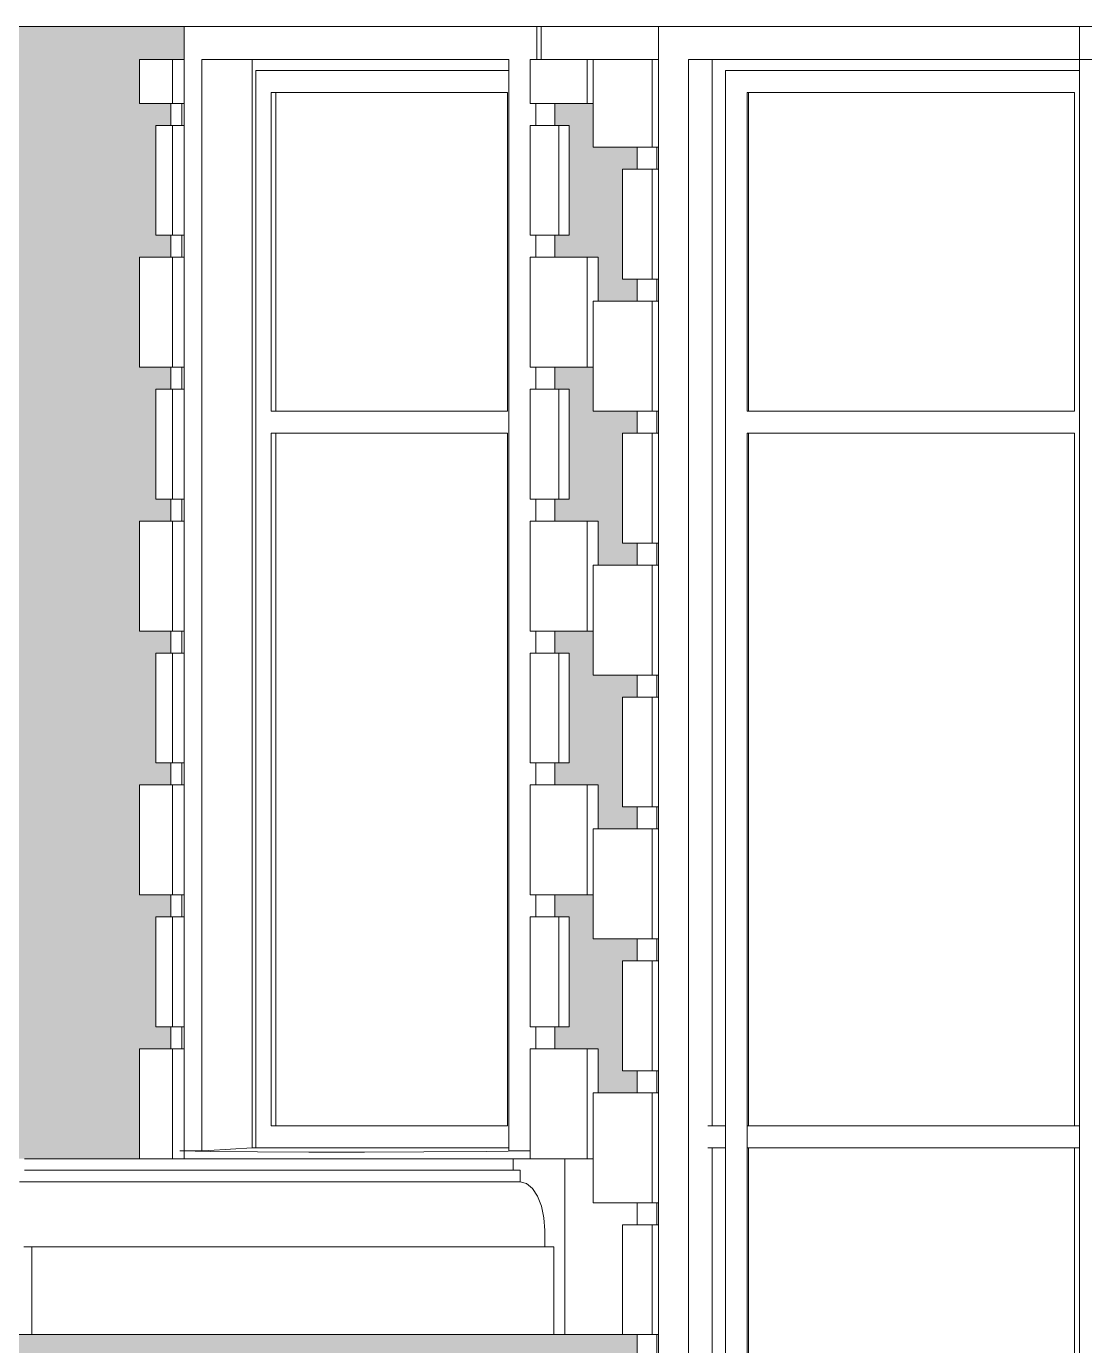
# Model space of a CAD drawing. Header units: millimetres. Extents: x 1177761 to 1329492, y 746793 to 827002.
# Drawn here: x 1191743 to 1194151, y 812000 to 815000 of the extents above; entities that cross this region are included whole.
import ezdxf

# ---------------------------------------------------------------- set-up
doc = ezdxf.new("R2010")
doc.units = ezdxf.units.MM
doc.layers.add('wall', color=5, linetype='Continuous', lineweight=30)

msp = doc.modelspace()

# ---------------------------------------------------------------- hatches: boundary and pattern name
at = {"layer": 'wall', "lineweight": 20, "ltscale": 2}
h = msp.add_hatch(dxfattribs=at)
h.set_pattern_fill('AR18', color=251, scale=20, style=0)
h.set_pattern_definition([(0, (-270908.16, 1431884.34), (100, 64), [192.5, -7.5]), (0, (-271008.16, 1431891.84), (100, 64), [192.5, -7.5]), (90, (-270908.16, 1431884.34), (-100, 64), [-71.5, 56.5]), (90, (-270915.66, 1431884.34), (-100, 64), [-71.5, 56.5])])
h.paths.add_polyline_path([(1196956.4, 814074.8), (1196993.9, 814074.8), (1196993.9, 814124.8), (1196856.4, 814124.8), (1196856.4, 814374.8), (1196993.9, 814374.8), (1196993.9, 814424.8), (1196956.4, 814424.8), (1196956.4, 814674.8), (1196993.9, 814674.8), (1196993.9, 814724.8), (1196856.4, 814724.8), (1196856.4, 814924.8), (1197106.2, 814924.8), (1197106.2, 814999.8), (1196331.3, 814999.8), (1196331.3, 814924.8), (1196357, 814924.8), (1196432.2, 814924.8), (1196432.2, 814824.8), (1196360.5, 814824.8), (1196360.5, 814774.8), (1196394.6, 814774.8), (1196394.6, 814524.8), (1196360.5, 814524.8), (1196360.5, 814474.8), (1196432.2, 814474.8), (1196432.2, 814224.8), (1196360.5, 814224.8), (1196360.5, 814174.8), (1196394.6, 814174.8), (1196394.6, 813924.8), (1196360.5, 813924.8), (1196360.5, 813874.8), (1196432.2, 813874.8), (1196432.2, 813624.8), (1196360.5, 813624.8), (1196360.5, 813574.8), (1196394.6, 813574.8), (1196394.6, 813324.8), (1196360.5, 813324.8), (1196360.5, 813274.8), (1196432.2, 813274.8), (1196432.2, 813024.8), (1196360.5, 813024.8), (1196360.5, 812974.8), (1196394.6, 812974.8), (1196394.6, 812724.8), (1196360.5, 812724.8), (1196360.5, 812674.8), (1196432.2, 812674.8), (1196432.2, 812424.8), (1196434.1, 812424.8), (1196464.1, 812424.8), (1196493.2, 812424.8), (1196521.4, 812424.8), (1196548.8, 812424.8), (1196575.2, 812424.8), (1196600.7, 812424.8), (1196625.3, 812424.8), (1196649, 812424.8), (1196671.7, 812424.8), (1196693.5, 812424.8), (1196714.3, 812424.8), (1196734.2, 812424.8), (1196753.1, 812424.8), (1196771, 812424.8), (1196787.9, 812424.8), (1196803.9, 812424.8), (1196818.8, 812424.8), (1196832.7, 812424.8), (1196845.6, 812424.8), (1196856.4, 812424.8), (1196856.4, 812574.8), (1196993.9, 812574.8), (1196993.9, 812624.8), (1196956.4, 812624.8), (1196956.4, 812874.8), (1196993.9, 812874.8), (1196993.9, 812924.8), (1196856.4, 812924.8), (1196856.4, 813174.8), (1196993.9, 813174.8), (1196993.9, 813224.8), (1196956.4, 813224.8), (1196956.4, 813474.8), (1196993.9, 813474.8), (1196993.9, 813524.8), (1196856.4, 813524.8), (1196856.4, 813774.8), (1196993.9, 813774.8), (1196993.9, 813824.8), (1196956.4, 813824.8)])
h.paths.add_polyline_path([(1196856.4, 811974.8), (1196993.9, 811974.8), (1196993.9, 812024.8), (1196956.4, 812024.8), (1196636.5, 812024.8), (1195955, 812024.8, -0.044288), (1195822.7, 811727.8), (1196856.4, 811727.8)])
h.paths.add_polyline_path([(1195955, 812024.8), (1195488.4, 812024.8), (1195463.4, 812024.8), (1195299.4, 812024.8), (1195299.4, 811974.8), (1195400.1, 811974.8), (1195400.1, 811727.8), (1195822.7, 811727.8, 0.044288)])
h.paths.add_polyline_path([(1195454.2, 813574.8), (1195478.3, 813574.8), (1195487.4, 813574.8), (1195487.4, 813624.8), (1195413.4, 813624.8), (1195400.1, 813624.8), (1195400.1, 813524.8), (1195299.4, 813524.8), (1195299.4, 813474.8), (1195333, 813474.8), (1195333, 813224.8), (1195299.4, 813224.8), (1195299.4, 813174.8), (1195388.3, 813174.8), (1195388.3, 813274.8), (1195413.4, 813274.8), (1195487.4, 813274.8), (1195487.4, 813324.8), (1195478.3, 813324.8), (1195454.2, 813324.8)])
h.paths.add_polyline_path([(1195454.2, 812974.8), (1195478.3, 812974.8), (1195487.4, 812974.8), (1195487.4, 813024.8), (1195413.4, 813024.8), (1195400.1, 813024.8), (1195400.1, 812924.8), (1195299.4, 812924.8), (1195299.4, 812874.8), (1195333, 812874.8), (1195333, 812624.8), (1195299.4, 812624.8), (1195299.4, 812574.8), (1195388.3, 812574.8), (1195388.3, 812674.8), (1195413.4, 812674.8), (1195487.4, 812674.8), (1195487.4, 812724.8), (1195478.3, 812724.8), (1195454.2, 812724.8)])
h.paths.add_polyline_path([(1195454.2, 814174.8), (1195478.3, 814174.8), (1195487.4, 814174.8), (1195487.4, 814224.8), (1195413.4, 814224.8), (1195400.1, 814224.8), (1195400.1, 814124.8), (1195299.4, 814124.8), (1195299.4, 814074.8), (1195333, 814074.8), (1195333, 813824.8), (1195299.4, 813824.8), (1195299.4, 813774.8), (1195388.3, 813774.8), (1195388.3, 813874.8), (1195413.4, 813874.8), (1195487.4, 813874.8), (1195487.4, 813924.8), (1195478.3, 813924.8), (1195454.2, 813924.8)])
h.paths.add_polyline_path([(1195454.2, 814774.8), (1195478.3, 814774.8), (1195487.4, 814774.8), (1195487.4, 814824.8), (1195413.4, 814824.8), (1195400.1, 814824.8), (1195400.1, 814724.8), (1195299.4, 814724.8), (1195299.4, 814674.8), (1195333, 814674.8), (1195333, 814424.8), (1195299.4, 814424.8), (1195299.4, 814374.8), (1195388.3, 814374.8), (1195388.3, 814474.8), (1195413.4, 814474.8), (1195487.4, 814474.8), (1195487.4, 814524.8), (1195478.3, 814524.8), (1195454.2, 814524.8)])
h.paths.add_polyline_path([(1193099.4, 814674.8), (1193132.9, 814674.8), (1193132.9, 814724.8), (1193032.2, 814724.8), (1193032.2, 814824.8), (1193019, 814824.8), (1192945, 814824.8), (1192945, 814774.8), (1192954.1, 814774.8), (1192978.2, 814774.8), (1192978.2, 814524.8), (1192954.1, 814524.8), (1192945, 814524.8), (1192945, 814474.8), (1193019, 814474.8), (1193044, 814474.8), (1193044, 814374.8), (1193132.9, 814374.8), (1193132.9, 814424.8), (1193099.4, 814424.8)])
h.paths.add_polyline_path([(1193099.4, 814074.8), (1193132.9, 814074.8), (1193132.9, 814124.8), (1193032.2, 814124.8), (1193032.2, 814224.8), (1193019, 814224.8), (1192945, 814224.8), (1192945, 814174.8), (1192954.1, 814174.8), (1192978.2, 814174.8), (1192978.2, 813924.8), (1192954.1, 813924.8), (1192945, 813924.8), (1192945, 813874.8), (1193019, 813874.8), (1193044, 813874.8), (1193044, 813774.8), (1193132.9, 813774.8), (1193132.9, 813824.8), (1193099.4, 813824.8)])
h.paths.add_polyline_path([(1193099.4, 813474.8), (1193132.9, 813474.8), (1193132.9, 813524.8), (1193032.2, 813524.8), (1193032.2, 813624.8), (1193019, 813624.8), (1192945, 813624.8), (1192945, 813574.8), (1192954.1, 813574.8), (1192978.2, 813574.8), (1192978.2, 813324.8), (1192954.1, 813324.8), (1192945, 813324.8), (1192945, 813274.8), (1193019, 813274.8), (1193044, 813274.8), (1193044, 813174.8), (1193132.9, 813174.8), (1193132.9, 813224.8), (1193099.4, 813224.8)])
h.paths.add_polyline_path([(1193099.4, 812874.8), (1193132.9, 812874.8), (1193132.9, 812924.8), (1193032.2, 812924.8), (1193032.2, 813024.8), (1193019, 813024.8), (1192945, 813024.8), (1192945, 812974.8), (1192954.1, 812974.8), (1192978.2, 812974.8), (1192978.2, 812724.8), (1192954.1, 812724.8), (1192945, 812724.8), (1192945, 812674.8), (1193019, 812674.8), (1193044, 812674.8), (1193044, 812574.8), (1193132.9, 812574.8), (1193132.9, 812624.8), (1193099.4, 812624.8)])
h.paths.add_polyline_path([(1192071.9, 812724.8), (1192037.7, 812724.8), (1192037.7, 812974.8), (1192071.9, 812974.8), (1192071.9, 813024.8), (1192000.2, 813024.8), (1192000.2, 813274.8), (1192071.9, 813274.8), (1192071.9, 813324.8), (1192037.7, 813324.8), (1192037.7, 813574.8), (1192071.9, 813574.8), (1192071.9, 813624.8), (1192000.2, 813624.8), (1192000.2, 813874.8), (1192071.9, 813874.8), (1192071.9, 813924.8), (1192037.7, 813924.8), (1192037.7, 814174.8), (1192071.9, 814174.8), (1192071.9, 814224.8), (1192000.2, 814224.8), (1192000.2, 814474.8), (1192071.9, 814474.8), (1192071.9, 814524.8), (1192037.7, 814524.8), (1192037.7, 814774.8), (1192071.9, 814774.8), (1192071.9, 814824.8), (1192000.2, 814824.8), (1192000.2, 814924.8), (1192075.3, 814924.8), (1192101.6, 814924.8), (1192101.6, 814999.7), (1192072.2, 814999.7), (1192043.1, 814999.7), (1192014.9, 814999.7), (1191987.4, 814999.7), (1191960.8, 814999.7), (1191935.1, 814999.7), (1191910.2, 814999.7), (1191910.2, 814999.8), (1191326, 814999.8), (1191326, 814974.9), (1191326, 814924.8), (1191576.2, 814924.8), (1191576.2, 814724.8), (1191438.7, 814724.8), (1191438.7, 814674.8), (1191476.2, 814674.8), (1191476.2, 814424.8), (1191438.7, 814424.8), (1191438.7, 814374.8), (1191576.2, 814374.8), (1191576.2, 814124.8), (1191438.7, 814124.8), (1191438.7, 814074.8), (1191476.2, 814074.8), (1191476.2, 813824.8), (1191438.7, 813824.8), (1191438.7, 813774.8), (1191576.2, 813774.8), (1191576.2, 813524.8), (1191438.7, 813524.8), (1191438.7, 813474.8), (1191476.2, 813474.8), (1191476.2, 813224.8), (1191438.7, 813224.8), (1191438.7, 813174.8), (1191576.2, 813174.8), (1191576.2, 812924.8), (1191438.7, 812924.8), (1191438.7, 812874.8), (1191476.2, 812874.8), (1191476.2, 812624.8), (1191438.7, 812624.8), (1191438.7, 812574.8), (1191576.2, 812574.8), (1191576.2, 812424.8), (1191586.7, 812424.8), (1191599.6, 812424.8), (1191613.6, 812424.8), (1191628.5, 812424.8), (1191644.4, 812424.8), (1191661.3, 812424.8), (1191679.3, 812424.8), (1191698.1, 812424.8), (1191718, 812424.8), (1191738.8, 812424.8), (1191760.6, 812424.8), (1191783.4, 812424.8), (1191807, 812424.8), (1191831.6, 812424.8), (1191857.2, 812424.8), (1191883.6, 812424.8), (1191910.9, 812424.8), (1191939.1, 812424.8), (1191968.3, 812424.8), (1192000.2, 812424.8), (1192000.2, 812674.8), (1192071.9, 812674.8)])
h.paths.add_polyline_path([(1192476.2, 812024.8), (1191755.6, 812024.8), (1191476.2, 812024.8), (1191438.7, 812024.8), (1191438.7, 811974.8), (1191576.2, 811974.8), (1191576.2, 811727.8), (1192608.5, 811727.8, -0.044288)])
h.paths.add_polyline_path([(1193032.2, 811974.8), (1193132.9, 811974.8), (1193132.9, 812024.8), (1192968.1, 812024.8), (1192943.1, 812024.8), (1192476.2, 812024.8, 0.044288), (1192608.5, 811727.8), (1193032.2, 811727.8)])

# ---------------------------------------------------------------- linework, layer by layer
at = {"layer": 'wall', "color": 250, "lineweight": 20, "ltscale": 50}
for p, q in [((1191910.2, 814999.7), (1191935.1, 814999.7)), ((1191935.1, 814999.7), (1191960.8, 814999.7)), ((1191960.8, 814999.7), (1191987.4, 814999.7)), ((1191987.4, 814999.7), (1192014.9, 814999.7)), ((1192014.9, 814999.7), (1192043.1, 814999.7)), ((1192043.1, 814999.7), (1192072.2, 814999.7)), ((1192072.2, 814999.7), (1192102.1, 814999.7)), ((1192101.6, 814924.8), (1192101.6, 814999.7)), ((1192102.1, 814999.7), (1192132.8, 814999.7)), ((1192132.8, 814999.7), (1192164.3, 814999.7)), ((1192164.3, 814999.7), (1192196.6, 814999.7)), ((1192196.6, 814999.7), (1192229.6, 814999.7)), ((1192229.6, 814999.7), (1192263.4, 814999.7)), ((1192263.4, 814999.7), (1192297.9, 814999.7)), ((1192297.9, 814999.7), (1192333.1, 814999.7)), ((1192333.1, 814999.7), (1192369.1, 814999.7)), ((1192369.1, 814999.7), (1192405.7, 814999.7)), ((1192405.7, 814999.7), (1192443.1, 814999.7)), ((1192443.1, 814999.7), (1192481.1, 814999.7)), ((1192481.1, 814999.7), (1192519.7, 814999.7)), ((1192519.7, 814999.7), (1192559, 814999.7)), ((1192559, 814999.7), (1192598.9, 814999.7)), ((1192598.9, 814999.7), (1192639.5, 814999.7)), ((1192639.5, 814999.7), (1192680.6, 814999.7)), ((1192680.6, 814999.7), (1192722.3, 814999.7)), ((1192722.3, 814999.7), (1192764.6, 814999.7)), ((1192764.6, 814999.7), (1192807.4, 814999.7)), ((1192807.4, 814999.7), (1192850.7, 814999.7)), ((1192850.7, 814999.7), (1192894.6, 814999.7)), ((1192894.6, 814999.7), (1192939, 814999.7)), ((1192904, 814999.7), (1192904, 814924.8)), ((1192914, 814999.7), (1192914, 814924.8)), ((1192939, 814999.7), (1192983.8, 814999.7)), ((1192983.8, 814999.7), (1193029.1, 814999.7)), ((1193029.1, 814999.7), (1193074.9, 814999.7)), ((1193180.9, 814999.8), (1193263.3, 814999.8)), ((1193180.9, 811743.6), (1193180.9, 814999.8)), ((1193263.3, 814999.8), (1193429.9, 814999.8)), ((1193429.9, 814999.8), (1193600.4, 814999.8)), ((1193600.4, 814999.8), (1193774.1, 814999.8)), ((1193774.1, 814999.8), (1193950, 814999.8)), ((1193950, 814999.8), (1194127.3, 814999.8)), ((1194127.3, 814999.8), (1194293, 814999.8)), ((1194139.3, 811743.6), (1194139.3, 814999.8)), ((1192000.2, 814824.8), (1192000.2, 814924.8)), ((1192075.3, 814924.8), (1192000.2, 814924.8)), ((1192075.3, 814824.8), (1192075.3, 814924.8)), ((1192101.7, 814924.8), (1192075.3, 814924.8)), ((1192170.9, 814924.8), (1192142.5, 814924.8)), ((1192142.5, 814924.8), (1192142.5, 812442.8)), ((1192277.5, 814924.8), (1192170.9, 814924.8)), ((1192256.7, 812449.8), (1192256.7, 814924.8)), ((1192393.8, 814924.8), (1192277.5, 814924.8)), ((1192519.5, 814924.8), (1192393.8, 814924.8)), ((1192653.9, 814924.8), (1192519.5, 814924.8)), ((1192796.1, 814924.8), (1192653.9, 814924.8)), ((1192840.4, 814924.8), (1192796.1, 814924.8)), ((1192840.4, 812442.8), (1192840.4, 814924.8)), ((1192889.2, 814824.8), (1192889.2, 814924.8)), ((1192889.2, 814924.8), (1193019, 814924.8)), ((1193019, 814824.8), (1193019, 814924.8)), ((1193019, 814924.8), (1193032.2, 814924.8)), ((1193032.2, 814724.8), (1193032.2, 814924.8)), ((1193166.6, 814924.8), (1193032.2, 814924.8)), ((1193166.6, 814724.8), (1193166.6, 814924.8)), ((1193180.9, 814924.8), (1193166.6, 814924.8)), ((1193263.3, 814924.8), (1193249.6, 814924.8)), ((1193249.6, 814924.8), (1193249.6, 811742.7)), ((1193429.9, 814924.8), (1193263.3, 814924.8)), ((1193303.2, 812499.8), (1193303.2, 814924.8)), ((1193600.4, 814924.8), (1193429.9, 814924.8)), ((1193774.1, 814924.8), (1193600.4, 814924.8)), ((1193950, 814924.8), (1193774.1, 814924.8)), ((1194127.3, 814924.8), (1193950, 814924.8)), ((1194217.4, 814924.8), (1194127.3, 814924.8)), ((1192264.7, 812449.8), (1192264.7, 814899.8)), ((1192264.7, 814899.8), (1192840.4, 814899.8)), ((1193333.8, 811749.8), (1193333.8, 814899.8)), ((1193333.8, 814899.8), (1194139.3, 814899.8)), ((1192837.5, 814849.8), (1192300, 814849.8)), ((1192300, 814849.8), (1192300, 814124.8)), ((1192310.7, 814124.8), (1192310.7, 814849.8)), ((1192837.5, 814124.8), (1192837.5, 814849.8)), ((1194127.8, 814849.8), (1193382.8, 814849.8)), ((1193382.8, 814849.8), (1193382.8, 814124.8)), ((1193385.8, 814124.8), (1193385.8, 814849.8)), ((1194127.8, 814124.8), (1194127.8, 814849.8)), ((1192000.2, 814824.8), (1192075.3, 814824.8)), ((1192071.9, 814774.8), (1192071.9, 814824.8)), ((1192075.3, 814824.8), (1192097, 814824.8)), ((1192097, 814824.8), (1192101.7, 814824.8)), ((1192097, 814774.8), (1192097, 814824.8)), ((1193019, 814824.8), (1192889.2, 814824.8)), ((1192901.7, 814774.8), (1192901.7, 814824.8)), ((1192945, 814774.8), (1192945, 814824.8)), ((1193032.2, 814824.8), (1193019, 814824.8)), ((1192037.7, 814774.8), (1192075.3, 814774.8)), ((1192037.7, 814524.8), (1192037.7, 814774.8)), ((1192071.9, 814774.8), (1192097, 814774.8)), ((1192075.3, 814774.8), (1192097, 814774.8)), ((1192075.3, 814524.8), (1192075.3, 814774.8)), ((1192097, 814774.8), (1192101.7, 814774.8)), ((1192954.1, 814774.8), (1192889.2, 814774.8)), ((1192889.2, 814524.8), (1192889.2, 814774.8)), ((1192978.2, 814774.8), (1192954.1, 814774.8)), ((1192954.1, 814524.8), (1192954.1, 814774.8)), ((1193032.2, 814724.8), (1193166.6, 814724.8)), ((1193132.9, 814724.8), (1193177.7, 814724.8)), ((1193132.9, 814674.8), (1193132.9, 814724.8)), ((1193166.6, 814724.8), (1193177.7, 814724.8)), ((1193177.7, 814724.8), (1193180.9, 814724.8)), ((1193177.7, 814674.8), (1193177.7, 814724.8)), ((1193099.4, 814674.8), (1193166.6, 814674.8)), ((1193099.4, 814424.8), (1193099.4, 814674.8)), ((1193166.6, 814674.8), (1193180.9, 814674.8)), ((1193166.6, 814424.8), (1193166.6, 814674.8)), ((1192037.7, 814524.8), (1192075.3, 814524.8)), ((1192071.9, 814474.8), (1192071.9, 814524.8)), ((1192075.3, 814524.8), (1192097, 814524.8)), ((1192097, 814524.8), (1192101.7, 814524.8)), ((1192097, 814474.8), (1192097, 814524.8)), ((1192954.1, 814524.8), (1192889.2, 814524.8)), ((1192901.7, 814474.8), (1192901.7, 814524.8)), ((1192945, 814474.8), (1192945, 814524.8)), ((1192978.2, 814524.8), (1192954.1, 814524.8)), ((1192000.2, 814474.8), (1192075.3, 814474.8)), ((1192000.2, 814224.8), (1192000.2, 814474.8)), ((1192075.3, 814474.8), (1192097, 814474.8)), ((1192075.3, 814224.8), (1192075.3, 814474.8)), ((1192097, 814474.8), (1192101.7, 814474.8)), ((1193019, 814474.8), (1192889.2, 814474.8)), ((1192889.2, 814224.8), (1192889.2, 814474.8)), ((1193044, 814474.8), (1193019, 814474.8)), ((1193019, 814224.8), (1193019, 814474.8)), ((1193044, 814374.8), (1193044, 814474.8)), ((1193099.4, 814424.8), (1193166.6, 814424.8)), ((1193132.9, 814374.8), (1193132.9, 814424.8)), ((1193166.6, 814424.8), (1193180.9, 814424.8)), ((1193177.7, 814374.8), (1193177.7, 814424.8)), ((1193032.2, 814374.8), (1193166.6, 814374.8)), ((1193032.2, 814124.8), (1193032.2, 814374.8)), ((1193166.6, 814374.8), (1193177.7, 814374.8)), ((1193166.6, 814124.8), (1193166.6, 814374.8)), ((1193177.7, 814374.8), (1193180.9, 814374.8)), ((1192000.2, 814224.8), (1192075.3, 814224.8)), ((1192071.9, 814174.8), (1192071.9, 814224.8)), ((1192075.3, 814224.8), (1192097, 814224.8)), ((1192097, 814224.8), (1192101.7, 814224.8)), ((1192097, 814174.8), (1192097, 814224.8)), ((1193019, 814224.8), (1192889.2, 814224.8)), ((1192901.7, 814174.8), (1192901.7, 814224.8)), ((1192945, 814174.8), (1192945, 814224.8)), ((1193032.2, 814224.8), (1193019, 814224.8)), ((1192037.7, 814174.8), (1192075.3, 814174.8)), ((1192037.7, 813924.8), (1192037.7, 814174.8)), ((1192075.3, 814174.8), (1192097, 814174.8)), ((1192075.3, 813924.8), (1192075.3, 814174.8)), ((1192097, 814174.8), (1192101.7, 814174.8)), ((1192954.1, 814174.8), (1192889.2, 814174.8)), ((1192889.2, 813924.8), (1192889.2, 814174.8)), ((1192978.2, 814174.8), (1192954.1, 814174.8)), ((1192954.1, 813924.8), (1192954.1, 814174.8)), ((1192300, 814124.8), (1192837.5, 814124.8)), ((1193032.2, 814124.8), (1193166.6, 814124.8)), ((1193132.9, 814124.8), (1193177.7, 814124.8)), ((1193132.9, 814074.8), (1193132.9, 814124.8)), ((1193166.6, 814124.8), (1193177.7, 814124.8)), ((1193177.7, 814124.8), (1193180.9, 814124.8)), ((1193177.7, 814074.8), (1193177.7, 814124.8)), ((1193382.8, 814124.8), (1194127.8, 814124.8)), ((1192837.5, 814074.8), (1192300, 814074.8)), ((1192300, 814074.8), (1192300, 812499.8)), ((1192310.7, 812499.8), (1192310.7, 814074.8)), ((1192837.5, 812499.8), (1192837.5, 814074.8)), ((1193099.4, 814074.8), (1193166.6, 814074.8)), ((1193099.4, 813824.8), (1193099.4, 814074.8)), ((1193166.6, 814074.8), (1193180.9, 814074.8)), ((1193166.6, 813824.8), (1193166.6, 814074.8)), ((1194127.8, 814074.8), (1193382.8, 814074.8)), ((1193382.8, 814074.8), (1193382.8, 811799.8)), ((1193385.8, 812499.8), (1193385.8, 814074.8)), ((1194127.8, 812499.8), (1194127.8, 814074.8)), ((1192037.7, 813924.8), (1192075.3, 813924.8)), ((1192071.9, 813924.8), (1192097, 813924.8)), ((1192071.9, 813874.8), (1192071.9, 813924.8)), ((1192075.3, 813924.8), (1192097, 813924.8)), ((1192097, 813924.8), (1192101.7, 813924.8)), ((1192097, 813874.8), (1192097, 813924.8)), ((1192954.1, 813924.8), (1192889.2, 813924.8)), ((1192901.7, 813874.8), (1192901.7, 813924.8)), ((1192945, 813874.8), (1192945, 813924.8)), ((1192978.2, 813924.8), (1192954.1, 813924.8)), ((1192000.2, 813874.8), (1192075.3, 813874.8)), ((1192000.2, 813624.8), (1192000.2, 813874.8)), ((1192075.3, 813874.8), (1192097, 813874.8)), ((1192075.3, 813624.8), (1192075.3, 813874.8)), ((1192097, 813874.8), (1192101.7, 813874.8)), ((1193019, 813874.8), (1192889.2, 813874.8)), ((1192889.2, 813624.8), (1192889.2, 813874.8)), ((1193044, 813874.8), (1193019, 813874.8)), ((1193019, 813624.8), (1193019, 813874.8)), ((1193044, 813774.8), (1193044, 813874.8)), ((1193099.4, 813824.8), (1193166.6, 813824.8)), ((1193132.9, 813774.8), (1193132.9, 813824.8)), ((1193166.6, 813824.8), (1193180.9, 813824.8)), ((1193177.7, 813774.8), (1193177.7, 813824.8)), ((1193032.2, 813774.8), (1193166.6, 813774.8)), ((1193032.2, 813524.8), (1193032.2, 813774.8)), ((1193132.9, 813774.8), (1193177.7, 813774.8)), ((1193166.6, 813774.8), (1193177.7, 813774.8)), ((1193166.6, 813524.8), (1193166.6, 813774.8)), ((1193177.7, 813774.8), (1193180.9, 813774.8)), ((1192000.2, 813624.8), (1192075.3, 813624.8)), ((1192071.9, 813574.8), (1192071.9, 813624.8)), ((1192075.3, 813624.8), (1192097, 813624.8)), ((1192097, 813624.8), (1192101.7, 813624.8)), ((1192097, 813574.8), (1192097, 813624.8)), ((1193019, 813624.8), (1192889.2, 813624.8)), ((1192901.7, 813574.8), (1192901.7, 813624.8)), ((1192945, 813574.8), (1192945, 813624.8)), ((1193032.2, 813624.8), (1193019, 813624.8)), ((1192037.7, 813574.8), (1192075.3, 813574.8)), ((1192037.7, 813324.8), (1192037.7, 813574.8)), ((1192075.3, 813574.8), (1192097, 813574.8)), ((1192075.3, 813324.8), (1192075.3, 813574.8)), ((1192097, 813574.8), (1192101.7, 813574.8)), ((1192954.1, 813574.8), (1192889.2, 813574.8)), ((1192889.2, 813324.8), (1192889.2, 813574.8)), ((1192978.2, 813574.8), (1192954.1, 813574.8)), ((1192954.1, 813324.8), (1192954.1, 813574.8)), ((1193032.2, 813524.8), (1193166.6, 813524.8)), ((1193132.9, 813474.8), (1193132.9, 813524.8)), ((1193166.6, 813524.8), (1193177.7, 813524.8)), ((1193177.7, 813524.8), (1193180.9, 813524.8)), ((1193177.7, 813474.8), (1193177.7, 813524.8)), ((1193099.4, 813474.8), (1193166.6, 813474.8)), ((1193099.4, 813224.8), (1193099.4, 813474.8)), ((1193166.6, 813474.8), (1193180.9, 813474.8)), ((1193166.6, 813224.8), (1193166.6, 813474.8)), ((1192037.7, 813324.8), (1192075.3, 813324.8)), ((1192071.9, 813324.8), (1192097, 813324.8)), ((1192071.9, 813274.8), (1192071.9, 813324.8)), ((1192075.3, 813324.8), (1192097, 813324.8)), ((1192097, 813324.8), (1192101.7, 813324.8)), ((1192097, 813274.8), (1192097, 813324.8)), ((1192954.1, 813324.8), (1192889.2, 813324.8)), ((1192901.7, 813274.8), (1192901.7, 813324.8)), ((1192945, 813274.8), (1192945, 813324.8)), ((1192978.2, 813324.8), (1192954.1, 813324.8)), ((1192000.2, 813274.8), (1192075.3, 813274.8)), ((1192000.2, 813024.8), (1192000.2, 813274.8)), ((1192071.9, 813274.8), (1192097, 813274.8)), ((1192075.3, 813274.8), (1192097, 813274.8)), ((1192075.3, 813024.8), (1192075.3, 813274.8)), ((1192097, 813274.8), (1192101.7, 813274.8)), ((1193019, 813274.8), (1192889.2, 813274.8)), ((1192889.2, 813024.8), (1192889.2, 813274.8)), ((1193044, 813274.8), (1193019, 813274.8)), ((1193019, 813024.8), (1193019, 813274.8)), ((1193044, 813174.8), (1193044, 813274.8)), ((1193099.4, 813224.8), (1193166.6, 813224.8)), ((1193132.9, 813174.8), (1193132.9, 813224.8)), ((1193166.6, 813224.8), (1193180.9, 813224.8)), ((1193177.7, 813174.8), (1193177.7, 813224.8)), ((1193032.2, 813174.8), (1193166.6, 813174.8)), ((1193032.2, 812924.8), (1193032.2, 813174.8)), ((1193166.6, 813174.8), (1193177.7, 813174.8)), ((1193166.6, 812924.8), (1193166.6, 813174.8)), ((1193177.7, 813174.8), (1193180.9, 813174.8)), ((1192000.2, 813024.8), (1192075.3, 813024.8)), ((1192071.9, 812974.8), (1192071.9, 813024.8)), ((1192075.3, 813024.8), (1192097, 813024.8)), ((1192097, 813024.8), (1192101.7, 813024.8)), ((1192097, 812974.8), (1192097, 813024.8)), ((1193019, 813024.8), (1192889.2, 813024.8)), ((1192901.7, 812974.8), (1192901.7, 813024.8)), ((1192945, 812974.8), (1192945, 813024.8)), ((1193032.2, 813024.8), (1193019, 813024.8)), ((1192037.7, 812974.8), (1192075.3, 812974.8)), ((1192037.7, 812724.8), (1192037.7, 812974.8)), ((1192075.3, 812974.8), (1192097, 812974.8)), ((1192075.3, 812724.8), (1192075.3, 812974.8)), ((1192097, 812974.8), (1192101.7, 812974.8)), ((1192954.1, 812974.8), (1192889.2, 812974.8)), ((1192889.2, 812724.8), (1192889.2, 812974.8)), ((1192978.2, 812974.8), (1192954.1, 812974.8)), ((1192954.1, 812724.8), (1192954.1, 812974.8)), ((1193032.2, 812924.8), (1193166.6, 812924.8)), ((1193132.9, 812924.8), (1193177.7, 812924.8)), ((1193132.9, 812874.8), (1193132.9, 812924.8)), ((1193166.6, 812924.8), (1193177.7, 812924.8)), ((1193177.7, 812924.8), (1193180.9, 812924.8)), ((1193177.7, 812874.8), (1193177.7, 812924.8)), ((1193099.4, 812874.8), (1193166.6, 812874.8)), ((1193099.4, 812624.8), (1193099.4, 812874.8)), ((1193166.6, 812874.8), (1193180.9, 812874.8)), ((1193166.6, 812624.8), (1193166.6, 812874.8)), ((1192037.7, 812724.8), (1192075.3, 812724.8)), ((1192071.9, 812674.8), (1192071.9, 812724.8)), ((1192075.3, 812724.8), (1192097, 812724.8)), ((1192097, 812724.8), (1192101.7, 812724.8)), ((1192097, 812674.8), (1192097, 812724.8)), ((1192954.1, 812724.8), (1192889.2, 812724.8)), ((1192901.7, 812674.8), (1192901.7, 812724.8)), ((1192945, 812674.8), (1192945, 812724.8)), ((1192978.2, 812724.8), (1192954.1, 812724.8)), ((1192000.2, 812674.8), (1192075.3, 812674.8)), ((1192000.2, 812424.8), (1192000.2, 812674.8)), ((1192071.9, 812674.8), (1192097, 812674.8)), ((1192075.3, 812674.8), (1192097, 812674.8)), ((1192075.3, 812424.8), (1192075.3, 812674.8)), ((1192097, 812674.8), (1192101.7, 812674.8)), ((1193019, 812674.8), (1192889.2, 812674.8)), ((1192889.2, 812424.8), (1192889.2, 812674.8)), ((1193044, 812674.8), (1193019, 812674.8)), ((1193019, 812424.8), (1193019, 812674.8)), ((1193044, 812574.8), (1193044, 812674.8)), ((1193099.4, 812624.8), (1193166.6, 812624.8)), ((1193132.9, 812574.8), (1193132.9, 812624.8)), ((1193166.6, 812624.8), (1193180.9, 812624.8)), ((1193177.7, 812574.8), (1193177.7, 812624.8)), ((1193032.2, 812574.8), (1193166.6, 812574.8)), ((1193032.2, 812324.8), (1193032.2, 812574.8)), ((1193166.6, 812574.8), (1193177.7, 812574.8)), ((1193166.6, 812324.8), (1193166.6, 812574.8)), ((1193177.7, 812574.8), (1193180.9, 812574.8)), ((1192300, 812499.8), (1192837.5, 812499.8)), ((1193333.8, 812499.8), (1193293.6, 812499.8)), ((1194139.3, 812499.8), (1193383, 812499.8)), ((1192092.3, 812443.1), (1192099.5, 812443.5)), ((1192161.9, 812441.6), (1192092.3, 812443.1)), ((1192101.7, 812443.6), (1192142.5, 812442.8)), ((1192142.5, 812442.8), (1192158.3, 812443.8)), ((1192158.3, 812443.8), (1192256.7, 812449.8)), ((1192268.9, 812440.3), (1192161.9, 812441.6)), ((1192256.7, 812449.8), (1192264.7, 812449.8)), ((1192840.4, 812449.8), (1192264.7, 812449.8)), ((1192385.8, 812439.6), (1192268.9, 812440.3)), ((1192512, 812439.6), (1192385.8, 812439.6)), ((1192646.9, 812440.3), (1192512, 812439.6)), ((1192789.9, 812441.6), (1192646.9, 812440.3)), ((1192889.2, 812442.9), (1192789.9, 812441.6)), ((1192840.4, 812442.8), (1192889.2, 812443.4)), ((1193333.8, 812449.8), (1193293.6, 812449.8)), ((1193303.2, 811749.8), (1193303.2, 812449.8)), ((1194139.3, 812449.8), (1193383, 812449.8)), ((1193385.8, 811799.8), (1193385.8, 812449.8)), ((1194127.8, 811799.8), (1194127.8, 812449.8)), ((1191738.8, 812424.8), (1191760.6, 812424.8)), ((1191760.6, 812424.8), (1191783.4, 812424.8)), ((1191783.4, 812424.8), (1191807, 812424.8)), ((1191807, 812424.8), (1191831.6, 812424.8)), ((1191831.6, 812424.8), (1191857.2, 812424.8)), ((1191857.2, 812424.8), (1191883.6, 812424.8)), ((1191883.6, 812424.8), (1191910.9, 812424.8)), ((1191910.9, 812424.8), (1191939.1, 812424.8)), ((1191939.1, 812424.8), (1191968.3, 812424.8)), ((1191968.3, 812424.8), (1191998.2, 812424.8)), ((1191998.2, 812424.8), (1192029.1, 812424.8)), ((1192029.1, 812424.8), (1192060.7, 812424.8)), ((1192060.7, 812424.8), (1192093.2, 812424.8)), ((1192093.2, 812424.8), (1192126.6, 812424.8)), ((1192126.6, 812424.8), (1192160.7, 812424.8)), ((1192160.7, 812424.8), (1192195.6, 812424.8)), ((1192195.6, 812424.8), (1192231.3, 812424.8)), ((1192231.3, 812424.8), (1192267.8, 812424.8)), ((1192267.8, 812424.8), (1192305, 812424.8)), ((1192305, 812424.8), (1192343, 812424.8)), ((1192343, 812424.8), (1192381.7, 812424.8)), ((1192381.7, 812424.8), (1192421.1, 812424.8)), ((1192421.1, 812424.8), (1192461.2, 812424.8)), ((1192461.2, 812424.8), (1192501.9, 812424.8)), ((1192501.9, 812424.8), (1192543.4, 812424.8)), ((1192543.4, 812424.8), (1192585.4, 812424.8)), ((1192585.4, 812424.8), (1192628.1, 812424.8)), ((1192628.1, 812424.8), (1192671.5, 812424.8)), ((1192671.5, 812424.8), (1192715.4, 812424.8)), ((1192715.4, 812424.8), (1192759.9, 812424.8)), ((1192759.9, 812424.8), (1192804.9, 812424.8)), ((1192804.9, 812424.8), (1192850.5, 812424.8)), ((1192893, 812424.8), (1192850.5, 812424.8)), ((1192850.5, 812424.8), (1192850.5, 812398.5)), ((1193019, 812424.8), (1192893, 812424.8)), ((1192968.1, 812024.8), (1192968.1, 812424.8)), ((1193032.2, 812424.8), (1193019, 812424.8)), ((1191727.6, 812372.2), (1191747.2, 812372.2)), ((1191738.8, 812398.5), (1191760.6, 812398.5)), ((1191747.2, 812372.2), (1191767.8, 812372.2)), ((1191760.6, 812398.5), (1191783.4, 812398.5)), ((1191767.8, 812372.2), (1191789.3, 812372.2)), ((1191783.4, 812398.5), (1191807, 812398.5)), ((1191789.3, 812372.2), (1191811.8, 812372.2)), ((1191807, 812398.5), (1191831.6, 812398.5)), ((1191811.8, 812372.2), (1191835.2, 812372.2)), ((1191831.6, 812398.5), (1191857.2, 812398.5)), ((1191835.2, 812372.2), (1191859.5, 812372.2)), ((1191857.2, 812398.5), (1191883.6, 812398.5)), ((1191859.5, 812372.2), (1191884.7, 812372.2)), ((1191883.6, 812398.5), (1191910.9, 812398.5)), ((1191884.7, 812372.2), (1191910.8, 812372.2)), ((1191910.8, 812372.2), (1191937.8, 812372.2)), ((1191910.9, 812398.5), (1191939.1, 812398.5)), ((1191937.8, 812372.2), (1191965.7, 812372.2)), ((1191939.1, 812398.5), (1191968.3, 812398.5)), ((1191965.7, 812372.2), (1191994.5, 812372.2)), ((1191968.3, 812398.5), (1191998.2, 812398.5)), ((1191994.5, 812372.2), (1192024.1, 812372.2)), ((1191998.2, 812398.5), (1192029.1, 812398.5)), ((1192024.1, 812372.2), (1192054.6, 812372.2)), ((1192029.1, 812398.5), (1192060.7, 812398.5)), ((1192054.6, 812372.2), (1192085.9, 812372.2)), ((1192060.7, 812398.5), (1192093.2, 812398.5)), ((1192085.9, 812372.2), (1192118, 812372.2)), ((1192093.2, 812398.5), (1192126.6, 812398.5)), ((1192118, 812372.2), (1192151, 812372.2)), ((1192126.6, 812398.5), (1192160.7, 812398.5)), ((1192151, 812372.2), (1192184.7, 812372.2)), ((1192160.7, 812398.5), (1192195.6, 812398.5)), ((1192184.7, 812372.2), (1192219.2, 812372.2)), ((1192195.6, 812398.5), (1192231.3, 812398.5)), ((1192219.2, 812372.2), (1192254.5, 812372.2)), ((1192231.3, 812398.5), (1192267.8, 812398.5)), ((1192254.5, 812372.2), (1192290.6, 812372.2)), ((1192267.8, 812398.5), (1192305, 812398.5)), ((1192290.6, 812372.2), (1192327.3, 812372.2)), ((1192305, 812398.5), (1192343, 812398.5)), ((1192327.3, 812372.2), (1192364.9, 812372.2)), ((1192343, 812398.5), (1192381.7, 812398.5)), ((1192364.9, 812372.2), (1192403.1, 812372.2)), ((1192381.7, 812398.5), (1192421.1, 812398.5)), ((1192403.1, 812372.2), (1192442, 812372.2)), ((1192421.1, 812398.5), (1192461.2, 812398.5)), ((1192442, 812372.2), (1192481.7, 812372.2)), ((1192461.2, 812398.5), (1192501.9, 812398.5)), ((1192481.7, 812372.2), (1192521.9, 812372.2)), ((1192501.9, 812398.5), (1192543.4, 812398.5)), ((1192521.9, 812372.2), (1192562.9, 812372.2)), ((1192543.4, 812398.5), (1192585.4, 812398.5)), ((1192562.9, 812372.2), (1192604.5, 812372.2)), ((1192585.4, 812398.5), (1192628.1, 812398.5)), ((1192604.5, 812372.2), (1192646.7, 812372.2)), ((1192628.1, 812398.5), (1192671.5, 812398.5)), ((1192646.7, 812372.2), (1192689.5, 812372.2)), ((1192671.5, 812398.5), (1192715.4, 812398.5)), ((1192689.5, 812372.2), (1192732.9, 812372.2)), ((1192715.4, 812398.5), (1192759.9, 812398.5)), ((1192732.9, 812372.2), (1192776.9, 812372.2)), ((1192759.9, 812398.5), (1192804.9, 812398.5)), ((1192776.9, 812372.2), (1192821.4, 812372.2)), ((1192804.9, 812398.5), (1192850.5, 812398.5)), ((1192821.4, 812372.2), (1192866.5, 812372.2)), ((1192850.5, 812398.5), (1192866.5, 812398.5)), ((1192866.5, 812398.5), (1192866.5, 812372.2)), ((1192866.5, 812372.2), (1192880.9, 812368.4)), ((1192880.9, 812368.4), (1192894.4, 812357.4)), ((1192894.4, 812357.4), (1192905.9, 812339.8)), ((1192905.9, 812339.8), (1192914.8, 812316.9)), ((1192914.8, 812316.9), (1192920.4, 812290.3)), ((1193032.2, 812324.8), (1193166.6, 812324.8)), ((1193132.9, 812324.8), (1193177.7, 812324.8)), ((1193132.9, 812274.8), (1193132.9, 812324.8)), ((1193166.6, 812324.8), (1193177.7, 812324.8)), ((1193177.7, 812324.8), (1193180.9, 812324.8)), ((1193177.7, 812274.8), (1193177.7, 812324.8)), ((1192920.4, 812290.3), (1192922.3, 812261.7)), ((1192922.3, 812261.7), (1192922.3, 812224.8)), ((1193099.4, 812274.8), (1193166.6, 812274.8)), ((1193099.4, 812024.8), (1193099.4, 812274.8)), ((1193166.6, 812274.8), (1193180.9, 812274.8)), ((1193166.6, 812024.8), (1193166.6, 812274.8)), ((1191737.1, 812224.8), (1191750.3, 812224.8)), ((1191750.3, 812224.8), (1191764.5, 812224.8)), ((1191755.6, 812024.8), (1191755.6, 812224.8)), ((1191764.5, 812224.8), (1191779.6, 812224.8)), ((1191779.6, 812224.8), (1191795.6, 812224.8)), ((1191795.6, 812224.8), (1191812.6, 812224.8)), ((1191812.6, 812224.8), (1191830.5, 812224.8)), ((1191830.5, 812224.8), (1191849.3, 812224.8)), ((1191849.3, 812224.8), (1191869, 812224.8)), ((1191869, 812224.8), (1191889.7, 812224.8)), ((1191889.7, 812224.8), (1191911.2, 812224.8)), ((1191911.2, 812224.8), (1191933.6, 812224.8)), ((1191933.6, 812224.8), (1191956.9, 812224.8)), ((1191956.9, 812224.8), (1191981.1, 812224.8)), ((1191981.1, 812224.8), (1192006.2, 812224.8)), ((1192006.2, 812224.8), (1192032.1, 812224.8)), ((1192032.1, 812224.8), (1192058.8, 812224.8)), ((1192058.8, 812224.8), (1192086.4, 812224.8)), ((1192086.4, 812224.8), (1192114.8, 812224.8)), ((1192114.8, 812224.8), (1192144, 812224.8)), ((1192144, 812224.8), (1192174, 812224.8)), ((1192174, 812224.8), (1192204.8, 812224.8)), ((1192204.8, 812224.8), (1192236.4, 812224.8)), ((1192236.4, 812224.8), (1192268.7, 812224.8)), ((1192268.7, 812224.8), (1192301.8, 812224.8)), ((1192301.8, 812224.8), (1192335.6, 812224.8)), ((1192335.6, 812224.8), (1192370.2, 812224.8)), ((1192370.2, 812224.8), (1192405.5, 812224.8)), ((1192405.5, 812224.8), (1192441.4, 812224.8)), ((1192441.4, 812224.8), (1192478.1, 812224.8)), ((1192478.1, 812224.8), (1192515.4, 812224.8)), ((1192515.4, 812224.8), (1192553.4, 812224.8)), ((1192553.4, 812224.8), (1192592, 812224.8)), ((1192592, 812224.8), (1192631.3, 812224.8)), ((1192631.3, 812224.8), (1192671.1, 812224.8)), ((1192671.1, 812224.8), (1192711.6, 812224.8)), ((1192711.6, 812224.8), (1192752.6, 812224.8)), ((1192752.6, 812224.8), (1192794.2, 812224.8)), ((1192794.2, 812224.8), (1192836.4, 812224.8)), ((1192836.4, 812224.8), (1192879.1, 812224.8)), ((1192879.1, 812224.8), (1192922.3, 812224.8)), ((1192922.3, 812224.8), (1192943.1, 812224.8)), ((1192943.1, 812024.8), (1192943.1, 812224.8)), ((1191476.2, 812024.8), (1191755.6, 812024.8)), ((1191476.2, 812024.8), (1191795.9, 812024.8)), ((1191755.6, 812024.8), (1191763.1, 812024.8)), ((1191763.1, 812024.8), (1191805.3, 812024.8)), ((1191805.3, 812024.8), (1191857.3, 812024.8)), ((1191857.3, 812024.8), (1191919.1, 812024.8)), ((1191919.1, 812024.8), (1191990.3, 812024.8)), ((1191990.3, 812024.8), (1192070.6, 812024.8)), ((1192070.6, 812024.8), (1192159.7, 812024.8)), ((1192159.7, 812024.8), (1192257.3, 812024.8)), ((1192257.3, 812024.8), (1192363, 812024.8)), ((1192363, 812024.8), (1192476.2, 812024.8)), ((1192476.2, 812024.8), (1192596.6, 812024.8)), ((1192596.6, 812024.8), (1192723.7, 812024.8)), ((1192723.7, 812024.8), (1192856.9, 812024.8)), ((1192856.9, 812024.8), (1192943.1, 812024.8)), ((1192943.1, 812024.8), (1192968.1, 812024.8)), ((1192968.1, 812024.8), (1193166.6, 812024.8)), ((1193132.9, 811974.8), (1193132.9, 812024.8)), ((1193166.6, 812024.8), (1193180.9, 812024.8)), ((1193177.7, 811974.8), (1193177.7, 812024.8))]:
    msp.add_line(p, q, dxfattribs=at)
for points in [[(1179323.8, 814999.8), (1218203.3, 814999.8)], [(1192101.7, 814924.8), (1192101.7, 812424.8)], [(1192978.2, 814524.8), (1192978.2, 814774.8)], [(1192978.2, 813924.8), (1192978.2, 814174.8)], [(1192978.2, 813324.8), (1192978.2, 813574.8)], [(1192978.2, 812724.8), (1192978.2, 812974.8)], [(1192968.1, 812424.8), (1192968.1, 812024.8), (1192943.1, 812024.8), (1192943.1, 812224.8), (1191755.6, 812224.8), (1191755.6, 812024.8), (1192943.1, 812024.8)]]:
    msp.add_lwpolyline(points, dxfattribs=at)

doc.saveas('drawing.dxf')
